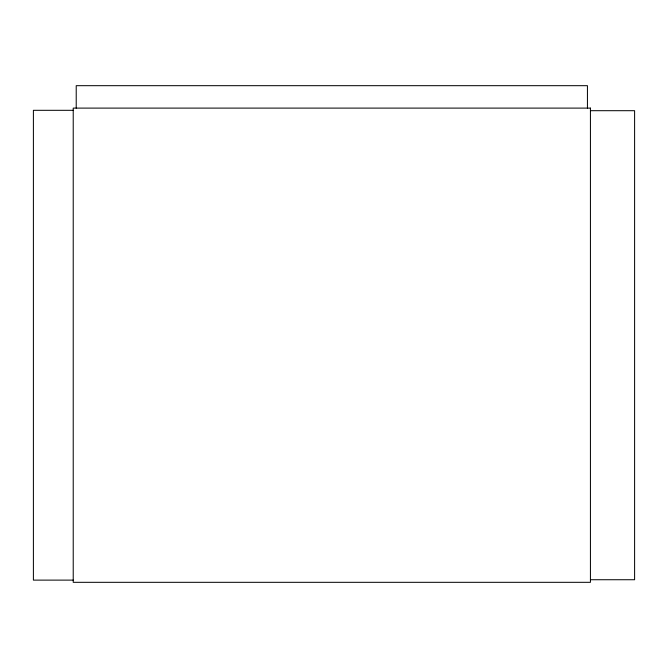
<?xml version="1.0" encoding="UTF-8"?>
<svg xmlns="http://www.w3.org/2000/svg" width="668" height="668" viewBox="0 0 668 668"><rect width="100%" height="100%" fill="white"/><g stroke="black" fill="none" stroke-linecap="round" stroke-linejoin="round"><path stroke-width="1" d="M73.221 110.312L33.4 110.312L33.4 580.116L73.221 580.116M590.428 110.696L634.6 110.696L634.6 579.732L590.428 579.732M587.439 108.107L587.439 85.679L76.219 85.679L76.219 108.107M590.428 108.107L73.221 108.107L73.221 582.321L590.428 582.321L590.428 108.107"/></g></svg>
